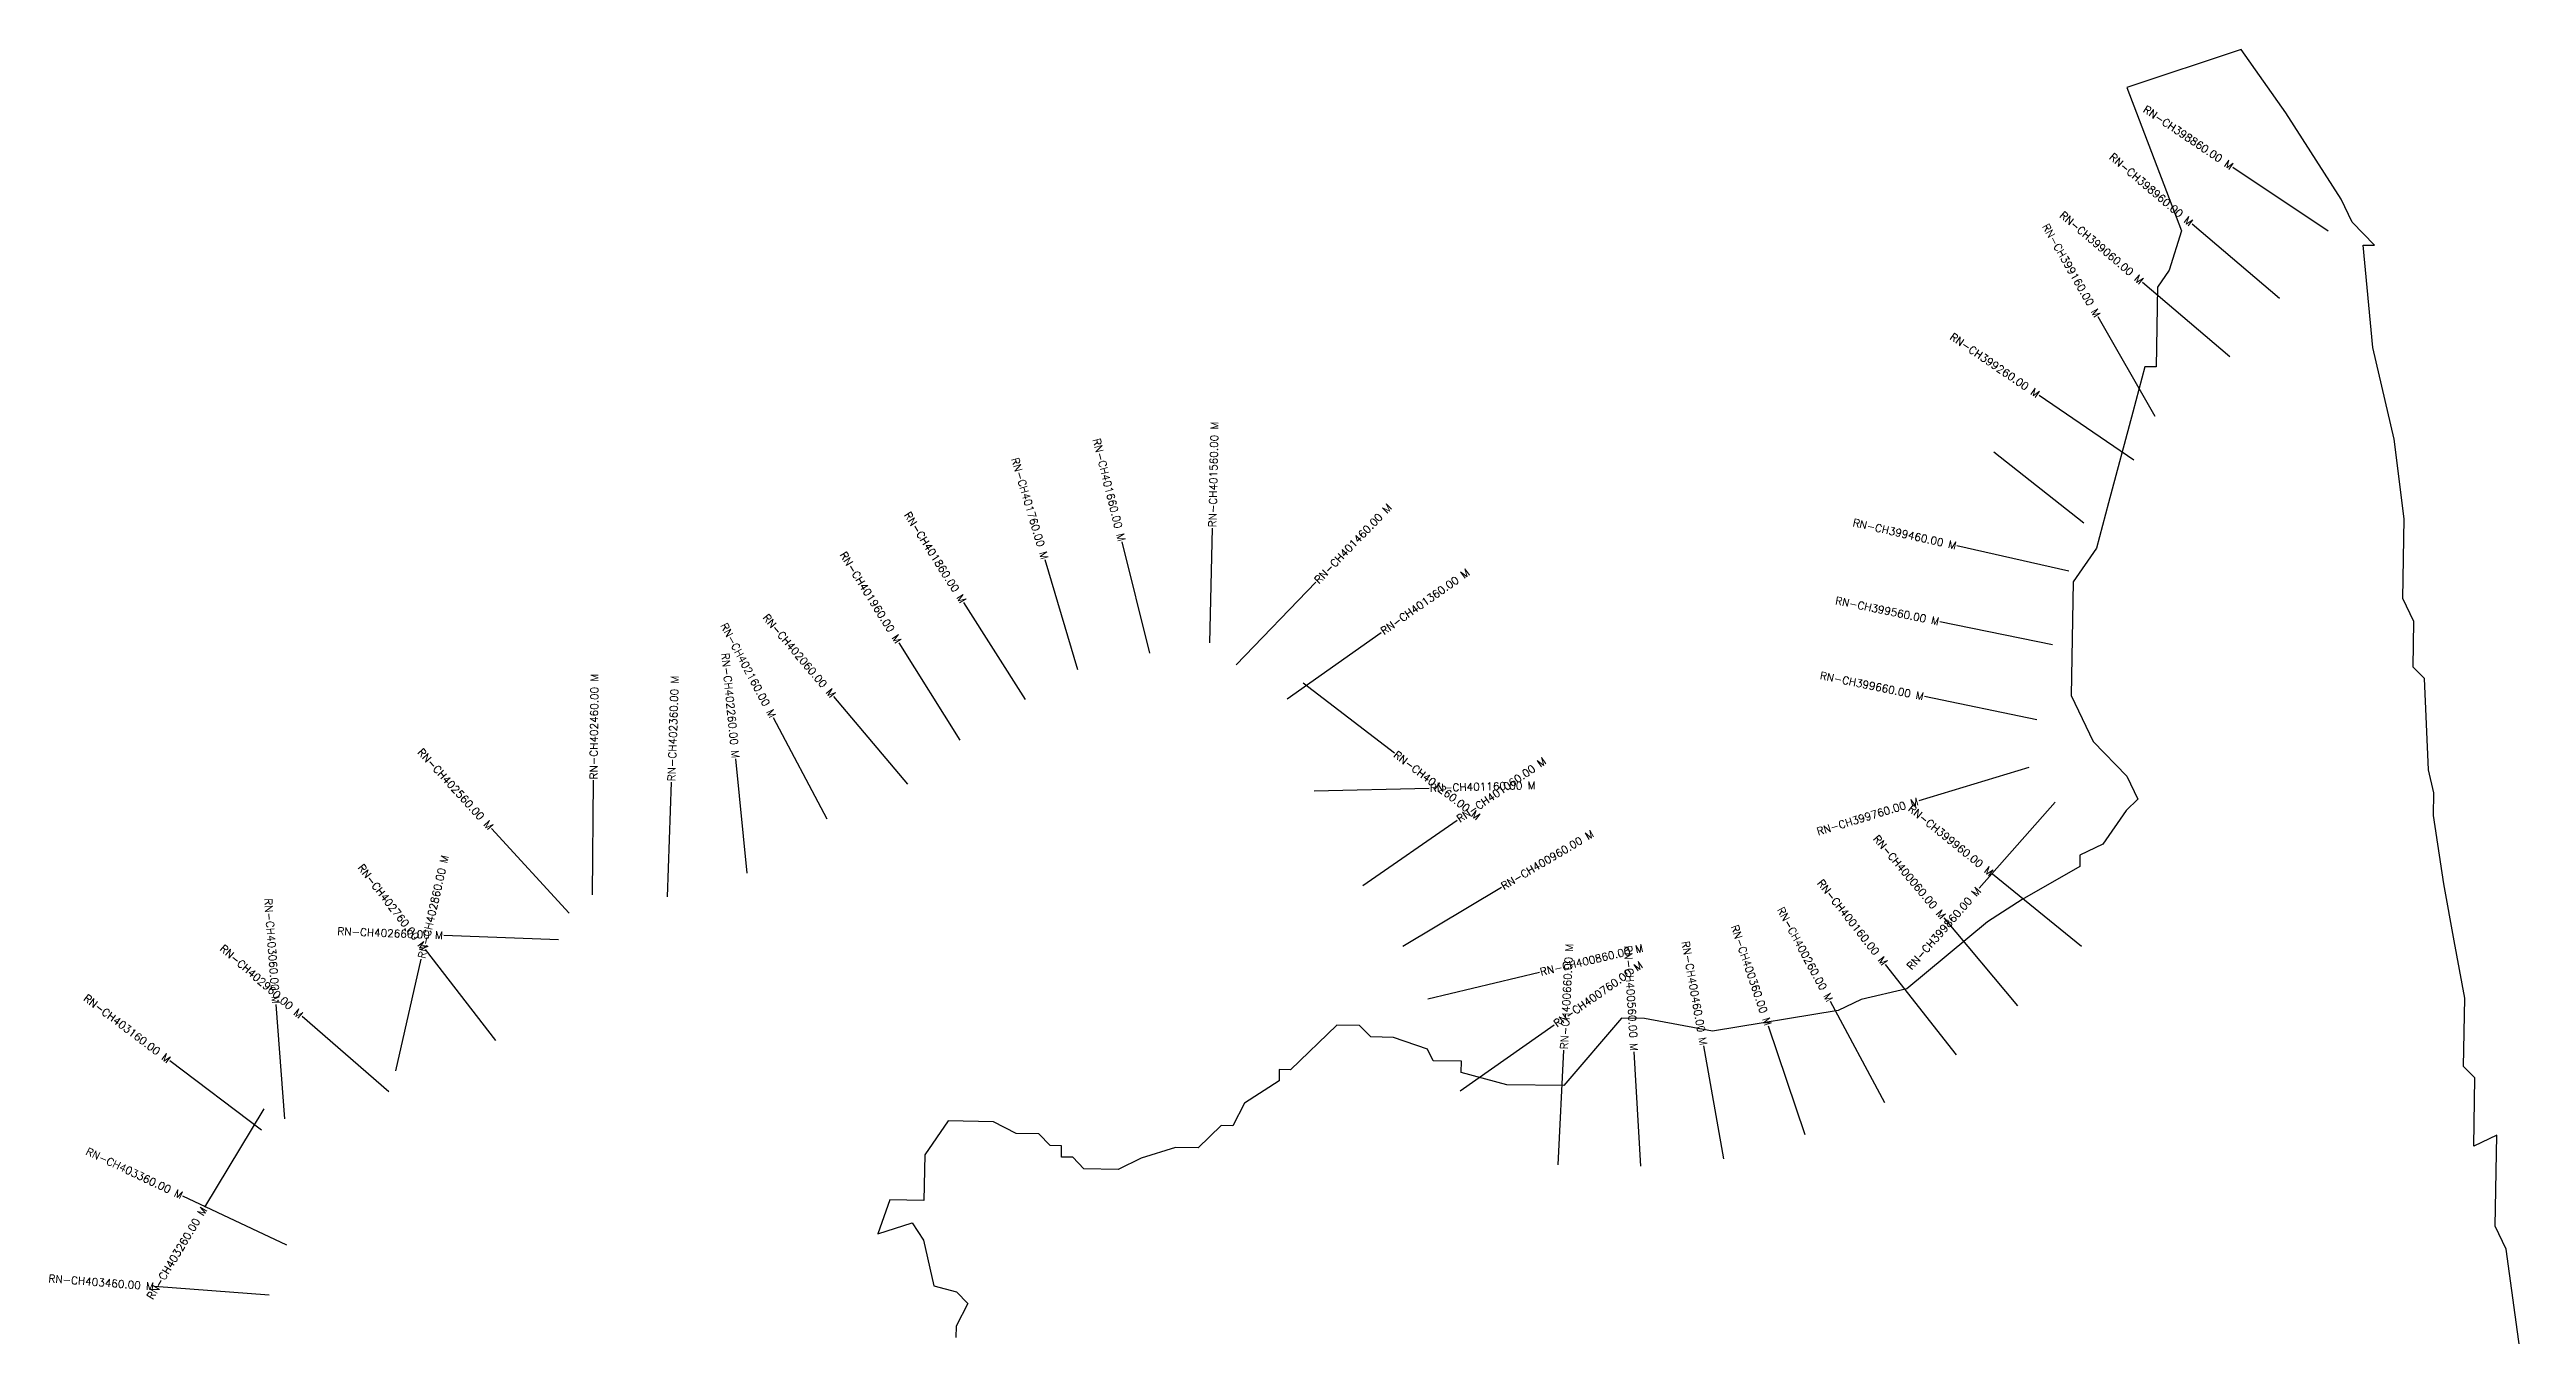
# Model space of a CAD drawing. Header units: metres. Extents: x 302122 to 305656, y 1941120 to 1944671.
# Drawn here: x 302407 to 305642, y 1942991 to 1944671 of the extents above; entities that cross this region are included whole.
import ezdxf
from ezdxf.enums import TextEntityAlignment as Align

# ---------------------------------------------------------------- set-up
doc = ezdxf.new("R2010")
doc.units = ezdxf.units.M
for name, color, linetype in [('CS', 134, 'Continuous'), ('CSMark', 6, 'Continuous'), ('VILLAGE BOUNDRY', 10, 'Continuous')]:
    doc.layers.add(name, color=color, linetype=linetype)
doc.styles.get("Standard").update_dxf_attribs({"font": 'simplex.shx'})

msp = doc.modelspace()

# ---------------------------------------------------------------- linework, layer by layer
at = {"layer": 'CS'}
for p, q in [((305383, 1944433.7), (305258.4, 1944517.3)), ((305319.5, 1944345.8), (305205.2, 1944443)), ((305254.7, 1944269.7), (305140.5, 1944366.8)), ((305156.9, 1944191.6), (305082.4, 1944321.8)), ((305129.3, 1944134.7), (305005.4, 1944219.2)), ((305064, 1944052.5), (304946.1, 1944145.2)), ((303844, 1943882.5), (303807.6, 1944028)), ((303922.4, 1943896.1), (303925.5, 1944046)), ((303749.8, 1943860.6), (303707.1, 1944004.4)), ((305044.4, 1943989.5), (304898.1, 1944022.6)), ((303956.4, 1943867.3), (304060.6, 1943975.2)), ((303681.4, 1943821.8), (303601, 1943948.5)), ((304023.4, 1943823), (304146.1, 1943909.4)), ((305022.7, 1943893.5), (304875.7, 1943923.6)), ((303596.1, 1943768.9), (303516.4, 1943896)), ((304044.3, 1943843.6), (304163.4, 1943752.3)), ((303527.9, 1943711.2), (303431, 1943825.7)), ((305002.6, 1943795.5), (304855.6, 1943825.7)), ((303422.5, 1943665.7), (303352.2, 1943798.2)), ((303317.9, 1943595.1), (303303, 1943744.4)), ((303115.8, 1943566.6), (303117.2, 1943716.6)), ((303214, 1943564.2), (303218.9, 1943714.1)), ((304058.7, 1943702.4), (304208.6, 1943706.3)), ((304991.9, 1943733.2), (304848.4, 1943689.5)), ((305026.3, 1943687.7), (304927.1, 1943575.2)), ((303085.4, 1943542.7), (302984.1, 1943653.3)), ((304121.9, 1943579.1), (304245.4, 1943664.2)), ((304174.2, 1943499.8), (304303, 1943576.6)), ((305061, 1943499.4), (304944.4, 1943593.8)), ((303071.3, 1943507.8), (302921.5, 1943513.7)), ((304977.7, 1943421.6), (304881.2, 1943536.5)), ((302858.9, 1943336.6), (302892.2, 1943482.8)), ((302989.5, 1943376.5), (302897.6, 1943495.1)), ((304206.9, 1943431), (304352.8, 1943465.5)), ((304897.7, 1943357.7), (304804.9, 1943475.6)), ((302713.8, 1943274), (302702.6, 1943423.5)), ((304804, 1943295.1), (304733, 1943427.2)), ((302849.6, 1943309.1), (302736.4, 1943407.6)), ((304249.2, 1943310.6), (304372, 1943396.7)), ((304699.9, 1943253.2), (304651.9, 1943395.3)), ((302683.4, 1943259), (302563.8, 1943349.6)), ((304377.4, 1943214.1), (304384.8, 1943363.9)), ((304485.4, 1943212), (304476.6, 1943361.7)), ((304593.5, 1943221.7), (304567.5, 1943369.4)), ((302686.4, 1943286.9), (302609, 1943158.4)), ((302716.5, 1943109), (302580.8, 1943173.1)), ((302693.4, 1943043.6), (302543.9, 1943054.9))]:
    msp.add_line(p, q, dxfattribs=at)
at = {"layer": 'VILLAGE BOUNDRY'}
msp.add_lwpolyline([(305642, 1942909.8), (305615.4, 1943103.7), (305601.1, 1943133.6), (305603.1, 1943252.6), (305573.1, 1943238.2), (305574.5, 1943327.5), (305559.9, 1943342.6), (305561.4, 1943431.8), (305547.7, 1943506.4), (305534.1, 1943581), (305520.7, 1943670.5), (305521.2, 1943700.2), (305514.2, 1943730.1), (305508.8, 1943849.2), (305494.2, 1943864.3), (305495.1, 1943923.8), (305480.7, 1943953.8), (305482.4, 1944057.9), (305469.3, 1944162.2), (305441.5, 1944281.7), (305428.9, 1944415.8), (305443.7, 1944415.5), (305414.5, 1944445.8), (305400.1, 1944475.7), (305327.6, 1944588.5), (305269.5, 1944671.3), (305119.9, 1944621.7), (305191.2, 1944434.5), (305175.4, 1944382.8), (305160.2, 1944360.7), (305158.5, 1944256.6), (305143.6, 1944256.8), (305127.8, 1944197.6), (305096.1, 1944079.1), (305080.2, 1944019.9), (305049.7, 1943975.8), (305047.3, 1943827), (305076, 1943767.1), (305119.9, 1943721.7), (305134.3, 1943691.7), (305119.2, 1943677.1), (305088.7, 1943633), (305058.7, 1943618.6), (305058.5, 1943603.8), (304983.4, 1943560.4), (304938.2, 1943531.4), (304832.7, 1943443.9), (304772.9, 1943429.9), (304742.9, 1943415.6), (304578.9, 1943388.5), (304489.9, 1943404.9), (304460.1, 1943405.4), (304384.4, 1943317.4), (304310, 1943318.6), (304250.7, 1943334.5), (304251, 1943349.3), (304213.8, 1943349.9), (304206.6, 1943364.9), (304162.2, 1943380.5), (304132.5, 1943381), (304117.9, 1943396.1), (304088.1, 1943396.6), (304027.7, 1943338.2), (304012.8, 1943338.4), (304012.6, 1943323.5), (303967.4, 1943294.5), (303952.1, 1943265), (303937.2, 1943265.3), (303907, 1943236), (303877.2, 1943236.5), (303832.4, 1943222.4), (303802.4, 1943208), (303757.8, 1943208.7), (303743.2, 1943223.8), (303728.3, 1943224.1), (303728.6, 1943238.9), (303713.7, 1943239.2), (303699, 1943254.3), (303669.3, 1943254.8), (303639.8, 1943270.2), (303580.3, 1943271.2), (303549.8, 1943227), (303548.8, 1943167.5), (303504.2, 1943168.3), (303488.6, 1943123.9), (303533.5, 1943138.1), (303548, 1943115.5), (303561.9, 1943055.8), (303591.5, 1943047.8), (303606.1, 1943032.7), (303590.8, 1943003.2), (303590.5, 1942988.4)], dxfattribs=at)

# ---------------------------------------------------------------- texts
at = {"layer": 'CSMark'}
for s, rotation, p in [('RN-CH398860.00 M', 326.1386, (305257.6, 1944517.8)), ('RN-CH398960.00 M', 319.629, (305204.5, 1944443.6)), ('RN-CH399060.00 M', 319.629, (305139.7, 1944367.5)), ('RN-CH399160.00 M', 299.7854, (305081.9, 1944322.7)), ('RN-CH399260.00 M', 325.6999, (305004.6, 1944219.8)), ('RN-CH401660.00 M', 284.0337, (303807.4, 1944029)), ('RN-CH401760.00 M', 286.5397, (303706.8, 1944005.4)), ('RN-CH401860.00 M', 302.4208, (303600.5, 1943949.3)), ('RN-CH399460.00 M', 347.2518, (304897.1, 1944022.9)), ('RN-CH401960.00 M', 302.0776, (303515.9, 1943896.8)), ('RN-CH402060.00 M', 310.2414, (303430.4, 1943826.4)), ('RN-CH399560.00 M', 348.4068, (304874.7, 1943923.8)), ('RN-CH402160.00 M', 297.9498, (303351.7, 1943799.1)), ('RN-CH402260.00 M', 275.7049, (303302.9, 1943745.4)), ('RN-CH399660.00 M', 348.4068, (304854.6, 1943825.9)), ('RN-CH402560.00 M', 312.4991, (302983.4, 1943654)), ('RN-CH399760.00 M', 16.947, (304847.4, 1943689.2)), ('RN-CH399960.00 M', 320.9879, (304943.7, 1943594.5)), ('RN-CH400060.00 M', 310.0464, (304880.5, 1943537.2)), ('RN-CH402760.00 M', 307.7693, (302897, 1943495.9)), ('RN-CH400160.00 M', 308.2036, (304804.3, 1943476.4)), ('RN-CH399860.00 M', 48.6005, (304926.5, 1943574.5)), ('RN-CH403060.00 M', 274.282, (302702.5, 1943424.5)), ('RN-CH400260.00 M', 298.2751, (304732.5, 1943428.1)), ('RN-CH402660.00 M', 357.7271, (302920.5, 1943513.8)), ('RN-CH400360.00 M', 288.6708, (304651.6, 1943396.2)), ('RN-CH402960.00 M', 318.9866, (302735.6, 1943408.2)), ('RN-CH400560.00 M', 273.3735, (304476.5, 1943362.7)), ('RN-CH400460.00 M', 279.9895, (304567.3, 1943370.4)), ('RN-CH403160.00 M', 322.8233, (302563, 1943350.2)), ('RN-CH403360.00 M', 334.7234, (302579.9, 1943173.5)), ('RN-CH403260.00 M', 58.9317, (302608.5, 1943157.6)), ('RN-CH403460.00 M', 355.6778, (302542.9, 1943055))]:
    msp.add_text(s, height=10, rotation=rotation, dxfattribs=at).set_placement(p, align=Align.MIDDLE_RIGHT)
for s, rotation, p in [('RN-CH401560.00 M', 88.82, (303925.5, 1944047)), ('RN-CH401460.00 M', 46.0119, (304061.3, 1943975.9)), ('RN-CH401360.00 M', 35.1653, (304146.9, 1943910)), ('RN-CH402460.00 M', 89.4752, (303117.2, 1943717.6)), ('RN-CH402360.00 M', 88.1449, (303218.9, 1943715.1)), ('RN-CH401260.00 M', 322.5151, (304164.2, 1943751.7)), ('RN-CH401060.00 M', 34.542, (304246.2, 1943664.7)), ('RN-CH401160.00 M', 1.5057, (304209.6, 1943706.4)), ('RN-CH400960.00 M', 30.798, (304303.9, 1943577.1)), ('RN-CH402860.00 M', 77.1452, (302892.5, 1943483.8)), ('RN-CH400860.00 M', 13.3192, (304353.8, 1943465.8)), ('RN-CH400760.00 M', 35.0083, (304372.8, 1943397.2)), ('RN-CH400660.00 M', 87.1444, (304384.9, 1943364.9))]:
    msp.add_text(s, height=10, rotation=rotation, dxfattribs=at).set_placement(p, align=Align.MIDDLE_LEFT)

doc.saveas('drawing.dxf')
